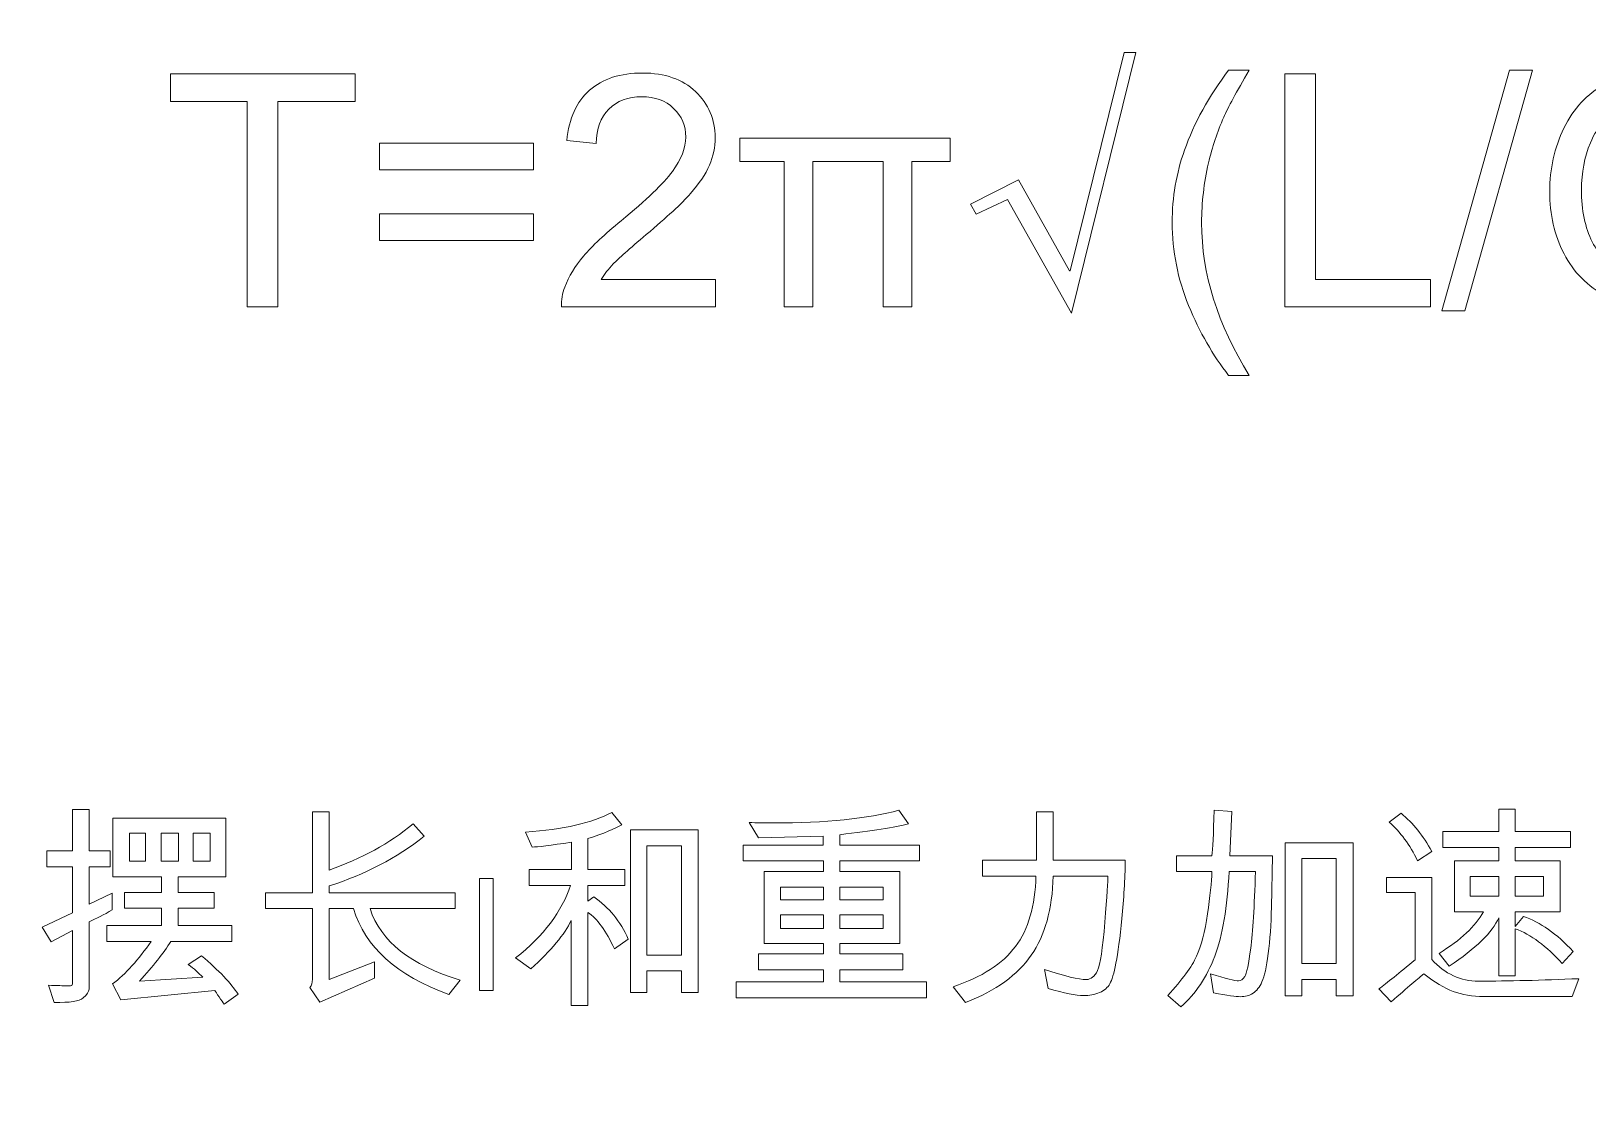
# Model space of a CAD drawing. Header units: millimetres. Extents: x -536 to 886, y 98 to 503.
# Drawn here: x 114.95 to 154.8, y 342.28 to 369.96 of the extents above; entities that cross this region are included whole.
import ezdxf

# ---------------------------------------------------------------- set-up
doc = ezdxf.new("R2010")
doc.units = ezdxf.units.MM
doc.header["$MEASUREMENT"] = 0
doc.layers.add('layer 1', color=7, linetype='Continuous')

msp = doc.modelspace()

# ---------------------------------------------------------------- linework, layer by layer
at = {"layer": 'layer 1', "lineweight": 9}
msp.add_open_spline([(-26.36, 241.324), (-26.36, 241.324), (313.64, 241.324), (313.64, 241.324), (313.64, 241.324), (318.948, 241.327), (324.037, 243.439), (327.788, 247.195), (327.788, 247.195), (331.538, 250.95), (333.644, 256.016), (333.64, 261.324), (333.64, 261.324), (333.64, 261.324), (333.64, 431.324), (333.64, 431.324), (333.64, 431.324), (333.637, 436.632), (331.525, 441.721), (327.77, 445.471), (327.77, 445.471), (324.014, 449.222), (318.948, 451.327), (313.64, 451.324), (313.64, 451.324), (313.64, 451.324), (-26.36, 451.324), (-26.36, 451.324), (-26.36, 451.324), (-31.667, 451.321), (-36.756, 449.209), (-40.507, 445.453), (-40.507, 445.453), (-44.258, 441.698), (-46.363, 436.632), (-46.36, 431.324), (-46.36, 431.324), (-46.36, 431.324), (-46.36, 261.324), (-46.36, 261.324), (-46.36, 261.324), (-46.356, 256.016), (-44.245, 250.927), (-40.489, 247.177), (-40.489, 247.177), (-36.734, 243.426), (-31.667, 241.321), (-26.36, 241.324)], degree=3, knots=[0, 0, 0, 0, 0.083333, 0.083333, 0.083333, 0.083333, 0.166667, 0.166667, 0.166667, 0.166667, 0.25, 0.25, 0.25, 0.25, 0.333333, 0.333333, 0.333333, 0.333333, 0.416667, 0.416667, 0.416667, 0.416667, 0.5, 0.5, 0.5, 0.5, 0.583333, 0.583333, 0.583333, 0.583333, 0.666667, 0.666667, 0.666667, 0.666667, 0.75, 0.75, 0.75, 0.75, 0.833333, 0.833333, 0.833333, 0.833333, 0.916667, 0.916667, 0.916667, 0.916667, 1, 1, 1, 1], dxfattribs=at)
at = {"layer": 'layer 1', "color": 22, "lineweight": 9}
for points, knots in [([(143.231, 369.414), (143.231, 369.414), (141.583, 362.737), (141.583, 362.737), (141.583, 362.737), (141.583, 362.737), (139.948, 365.646), (139.948, 365.646), (139.948, 365.646), (139.948, 365.646), (139.143, 365.272), (139.143, 365.272), (139.143, 365.272), (139.143, 365.272), (139, 365.529), (139, 365.529), (139, 365.529), (139, 365.529), (140.225, 366.147), (140.225, 366.147), (140.225, 366.147), (140.225, 366.147), (141.534, 363.819), (141.534, 363.819), (141.534, 363.819), (141.534, 363.819), (141.551, 363.819), (141.551, 363.819), (141.551, 363.819), (141.551, 363.819), (142.934, 369.414), (142.934, 369.414), (142.934, 369.414), (142.934, 369.414), (143.231, 369.414), (143.231, 369.414)], [0, 0, 0, 0, 0.111111, 0.111111, 0.111111, 0.111111, 0.222222, 0.222222, 0.222222, 0.222222, 0.333333, 0.333333, 0.333333, 0.333333, 0.444444, 0.444444, 0.444444, 0.444444, 0.555556, 0.555556, 0.555556, 0.555556, 0.666667, 0.666667, 0.666667, 0.666667, 0.777778, 0.777778, 0.777778, 0.777778, 0.888889, 0.888889, 0.888889, 0.888889, 1, 1, 1, 1]), ([(120.477, 362.896), (120.477, 362.896), (120.477, 368.157), (120.477, 368.157), (120.477, 368.157), (120.477, 368.157), (118.512, 368.157), (118.512, 368.157), (118.512, 368.157), (118.512, 368.157), (118.512, 368.861), (118.512, 368.861), (118.512, 368.861), (118.512, 368.861), (123.24, 368.861), (123.24, 368.861), (123.24, 368.861), (123.24, 368.861), (123.24, 368.157), (123.24, 368.157), (123.24, 368.157), (123.24, 368.157), (121.266, 368.157), (121.266, 368.157), (121.266, 368.157), (121.266, 368.157), (121.266, 362.896), (121.266, 362.896), (121.266, 362.896), (121.266, 362.896), (120.477, 362.896), (120.477, 362.896)], [0, 0, 0, 0, 0.125, 0.125, 0.125, 0.125, 0.25, 0.25, 0.25, 0.25, 0.375, 0.375, 0.375, 0.375, 0.5, 0.5, 0.5, 0.5, 0.625, 0.625, 0.625, 0.625, 0.75, 0.75, 0.75, 0.75, 0.875, 0.875, 0.875, 0.875, 1, 1, 1, 1]), ([(132.469, 363.6), (132.469, 363.6), (132.469, 362.896), (132.469, 362.896), (132.469, 362.896), (132.469, 362.896), (128.526, 362.896), (128.526, 362.896), (128.526, 362.896), (128.52, 363.072), (128.548, 363.241), (128.611, 363.404), (128.611, 363.404), (128.711, 363.673), (128.872, 363.937), (129.093, 364.199), (129.093, 364.199), (129.315, 364.458), (129.634, 364.76), (130.051, 365.101), (130.051, 365.101), (130.7, 365.633), (131.138, 366.054), (131.366, 366.365), (131.366, 366.365), (131.594, 366.675), (131.708, 366.969), (131.708, 367.246), (131.708, 367.246), (131.708, 367.536), (131.604, 367.78), (131.397, 367.98), (131.397, 367.98), (131.188, 368.179), (130.917, 368.279), (130.584, 368.279), (130.584, 368.279), (130.231, 368.279), (129.95, 368.173), (129.738, 367.961), (129.738, 367.961), (129.526, 367.75), (129.419, 367.457), (129.416, 367.083), (129.416, 367.083), (129.416, 367.083), (128.663, 367.16), (128.663, 367.16), (128.663, 367.16), (128.715, 367.722), (128.909, 368.15), (129.245, 368.444), (129.245, 368.444), (129.581, 368.739), (130.034, 368.886), (130.601, 368.886), (130.601, 368.886), (131.173, 368.886), (131.626, 368.726), (131.959, 368.41), (131.959, 368.41), (132.294, 368.091), (132.461, 367.699), (132.461, 367.229), (132.461, 367.229), (132.461, 366.99), (132.412, 366.755), (132.313, 366.525), (132.313, 366.525), (132.216, 366.294), (132.054, 366.051), (131.827, 365.797), (131.827, 365.797), (131.601, 365.541), (131.225, 365.192), (130.698, 364.747), (130.698, 364.747), (130.259, 364.378), (129.977, 364.128), (129.852, 363.996), (129.852, 363.996), (129.727, 363.865), (129.625, 363.733), (129.542, 363.6), (129.542, 363.6), (129.542, 363.6), (132.469, 363.6), (132.469, 363.6)], [0, 0, 0, 0, 0.045455, 0.045455, 0.045455, 0.045455, 0.090909, 0.090909, 0.090909, 0.090909, 0.136364, 0.136364, 0.136364, 0.136364, 0.181818, 0.181818, 0.181818, 0.181818, 0.227273, 0.227273, 0.227273, 0.227273, 0.272727, 0.272727, 0.272727, 0.272727, 0.318182, 0.318182, 0.318182, 0.318182, 0.363636, 0.363636, 0.363636, 0.363636, 0.409091, 0.409091, 0.409091, 0.409091, 0.454545, 0.454545, 0.454545, 0.454545, 0.5, 0.5, 0.5, 0.5, 0.545455, 0.545455, 0.545455, 0.545455, 0.590909, 0.590909, 0.590909, 0.590909, 0.636364, 0.636364, 0.636364, 0.636364, 0.681818, 0.681818, 0.681818, 0.681818, 0.727273, 0.727273, 0.727273, 0.727273, 0.772727, 0.772727, 0.772727, 0.772727, 0.818182, 0.818182, 0.818182, 0.818182, 0.863636, 0.863636, 0.863636, 0.863636, 0.909091, 0.909091, 0.909091, 0.909091, 0.954545, 0.954545, 0.954545, 0.954545, 1, 1, 1, 1]), ([(145.608, 361.142), (145.204, 361.651), (144.862, 362.248), (144.583, 362.932), (144.583, 362.932), (144.304, 363.616), (144.163, 364.324), (144.163, 365.057), (144.163, 365.057), (144.163, 365.703), (144.268, 366.321), (144.477, 366.912), (144.477, 366.912), (144.722, 367.599), (145.098, 368.282), (145.608, 368.962), (145.608, 368.962), (145.608, 368.962), (146.133, 368.962), (146.133, 368.962), (146.133, 368.962), (145.805, 368.399), (145.588, 367.996), (145.483, 367.754), (145.483, 367.754), (145.316, 367.38), (145.187, 366.989), (145.091, 366.582), (145.091, 366.582), (144.975, 366.075), (144.916, 365.565), (144.916, 365.053), (144.916, 365.053), (144.916, 363.747), (145.322, 362.444), (146.133, 361.142), (146.133, 361.142), (146.133, 361.142), (145.608, 361.142), (145.608, 361.142)], [0, 0, 0, 0, 0.1, 0.1, 0.1, 0.1, 0.2, 0.2, 0.2, 0.2, 0.3, 0.3, 0.3, 0.3, 0.4, 0.4, 0.4, 0.4, 0.5, 0.5, 0.5, 0.5, 0.6, 0.6, 0.6, 0.6, 0.7, 0.7, 0.7, 0.7, 0.8, 0.8, 0.8, 0.8, 0.9, 0.9, 0.9, 0.9, 1, 1, 1, 1]), ([(147.044, 362.896), (147.044, 362.896), (147.044, 368.861), (147.044, 368.861), (147.044, 368.861), (147.044, 368.861), (147.834, 368.861), (147.834, 368.861), (147.834, 368.861), (147.834, 368.861), (147.834, 363.6), (147.834, 363.6), (147.834, 363.6), (147.834, 363.6), (150.772, 363.6), (150.772, 363.6), (150.772, 363.6), (150.772, 363.6), (150.772, 362.896), (150.772, 362.896), (150.772, 362.896), (150.772, 362.896), (147.044, 362.896), (147.044, 362.896)], [0, 0, 0, 0, 0.166667, 0.166667, 0.166667, 0.166667, 0.333333, 0.333333, 0.333333, 0.333333, 0.5, 0.5, 0.5, 0.5, 0.666667, 0.666667, 0.666667, 0.666667, 0.833333, 0.833333, 0.833333, 0.833333, 1, 1, 1, 1]), ([(151.069, 362.794), (151.069, 362.794), (152.798, 368.962), (152.798, 368.962), (152.798, 368.962), (152.798, 368.962), (153.384, 368.962), (153.384, 368.962), (153.384, 368.962), (153.384, 368.962), (151.659, 362.794), (151.659, 362.794), (151.659, 362.794), (151.659, 362.794), (151.069, 362.794), (151.069, 362.794)], [0, 0, 0, 0, 0.25, 0.25, 0.25, 0.25, 0.5, 0.5, 0.5, 0.5, 0.75, 0.75, 0.75, 0.75, 1, 1, 1, 1]), ([(156.819, 365.236), (156.819, 365.236), (156.819, 365.935), (156.819, 365.935), (156.819, 365.935), (156.819, 365.935), (159.345, 365.939), (159.345, 365.939), (159.345, 365.939), (159.345, 365.939), (159.345, 363.726), (159.345, 363.726), (159.345, 363.726), (158.958, 363.416), (158.558, 363.185), (158.145, 363.028), (158.145, 363.028), (157.733, 362.872), (157.309, 362.794), (156.876, 362.794), (156.876, 362.794), (156.29, 362.794), (155.756, 362.919), (155.279, 363.171), (155.279, 363.171), (154.799, 363.421), (154.438, 363.785), (154.194, 364.258), (154.194, 364.258), (153.95, 364.733), (153.827, 365.264), (153.827, 365.85), (153.827, 365.85), (153.827, 366.43), (153.95, 366.972), (154.192, 367.475), (154.192, 367.475), (154.434, 367.979), (154.784, 368.353), (155.24, 368.597), (155.24, 368.597), (155.695, 368.84), (156.22, 368.962), (156.815, 368.962), (156.815, 368.962), (157.245, 368.962), (157.636, 368.893), (157.984, 368.753), (157.984, 368.753), (158.333, 368.614), (158.606, 368.419), (158.804, 368.169), (158.804, 368.169), (159.002, 367.919), (159.152, 367.594), (159.256, 367.193), (159.256, 367.193), (159.256, 367.193), (158.544, 366.997), (158.544, 366.997), (158.544, 366.997), (158.454, 367.301), (158.343, 367.54), (158.211, 367.714), (158.211, 367.714), (158.077, 367.887), (157.887, 368.026), (157.64, 368.13), (157.64, 368.13), (157.394, 368.235), (157.119, 368.287), (156.819, 368.287), (156.819, 368.287), (156.458, 368.287), (156.145, 368.232), (155.883, 368.122), (155.883, 368.122), (155.619, 368.012), (155.408, 367.868), (155.245, 367.689), (155.245, 367.689), (155.084, 367.51), (154.959, 367.314), (154.869, 367.099), (154.869, 367.099), (154.718, 366.73), (154.641, 366.33), (154.641, 365.899), (154.641, 365.899), (154.641, 365.366), (154.733, 364.922), (154.916, 364.564), (154.916, 364.564), (155.1, 364.205), (155.366, 363.94), (155.716, 363.767), (155.716, 363.767), (156.066, 363.593), (156.437, 363.505), (156.83, 363.505), (156.83, 363.505), (157.173, 363.505), (157.506, 363.572), (157.831, 363.704), (157.831, 363.704), (158.158, 363.835), (158.404, 363.975), (158.572, 364.125), (158.572, 364.125), (158.572, 364.125), (158.572, 365.236), (158.572, 365.236), (158.572, 365.236), (158.572, 365.236), (156.819, 365.236), (156.819, 365.236)], [0, 0, 0, 0, 0.034483, 0.034483, 0.034483, 0.034483, 0.068966, 0.068966, 0.068966, 0.068966, 0.103448, 0.103448, 0.103448, 0.103448, 0.137931, 0.137931, 0.137931, 0.137931, 0.172414, 0.172414, 0.172414, 0.172414, 0.206897, 0.206897, 0.206897, 0.206897, 0.241379, 0.241379, 0.241379, 0.241379, 0.275862, 0.275862, 0.275862, 0.275862, 0.310345, 0.310345, 0.310345, 0.310345, 0.344828, 0.344828, 0.344828, 0.344828, 0.37931, 0.37931, 0.37931, 0.37931, 0.413793, 0.413793, 0.413793, 0.413793, 0.448276, 0.448276, 0.448276, 0.448276, 0.482759, 0.482759, 0.482759, 0.482759, 0.517241, 0.517241, 0.517241, 0.517241, 0.551724, 0.551724, 0.551724, 0.551724, 0.586207, 0.586207, 0.586207, 0.586207, 0.62069, 0.62069, 0.62069, 0.62069, 0.655172, 0.655172, 0.655172, 0.655172, 0.689655, 0.689655, 0.689655, 0.689655, 0.724138, 0.724138, 0.724138, 0.724138, 0.758621, 0.758621, 0.758621, 0.758621, 0.793103, 0.793103, 0.793103, 0.793103, 0.827586, 0.827586, 0.827586, 0.827586, 0.862069, 0.862069, 0.862069, 0.862069, 0.896552, 0.896552, 0.896552, 0.896552, 0.931034, 0.931034, 0.931034, 0.931034, 0.965517, 0.965517, 0.965517, 0.965517, 1, 1, 1, 1]), ([(134.963, 366.623), (134.963, 366.623), (134.963, 362.896), (134.963, 362.896), (134.963, 362.896), (134.963, 362.896), (134.23, 362.896), (134.23, 362.896), (134.23, 362.896), (134.23, 362.896), (134.23, 366.623), (134.23, 366.623), (134.23, 366.623), (134.23, 366.623), (133.091, 366.623), (133.091, 366.623), (133.091, 366.623), (133.091, 366.623), (133.091, 367.216), (133.091, 367.216), (133.091, 367.216), (133.091, 367.216), (138.479, 367.216), (138.479, 367.216), (138.479, 367.216), (138.479, 367.216), (138.479, 366.623), (138.479, 366.623), (138.479, 366.623), (138.479, 366.623), (137.494, 366.623), (137.494, 366.623), (137.494, 366.623), (137.494, 366.623), (137.494, 362.896), (137.494, 362.896), (137.494, 362.896), (137.494, 362.896), (136.761, 362.896), (136.761, 362.896), (136.761, 362.896), (136.761, 362.896), (136.761, 366.623), (136.761, 366.623), (136.761, 366.623), (136.761, 366.623), (134.963, 366.623), (134.963, 366.623)], [0, 0, 0, 0, 0.083333, 0.083333, 0.083333, 0.083333, 0.166667, 0.166667, 0.166667, 0.166667, 0.25, 0.25, 0.25, 0.25, 0.333333, 0.333333, 0.333333, 0.333333, 0.416667, 0.416667, 0.416667, 0.416667, 0.5, 0.5, 0.5, 0.5, 0.583333, 0.583333, 0.583333, 0.583333, 0.666667, 0.666667, 0.666667, 0.666667, 0.75, 0.75, 0.75, 0.75, 0.833333, 0.833333, 0.833333, 0.833333, 0.916667, 0.916667, 0.916667, 0.916667, 1, 1, 1, 1]), ([(127.809, 366.403), (127.809, 366.403), (123.87, 366.403), (123.87, 366.403), (123.87, 366.403), (123.87, 366.403), (123.87, 367.087), (123.87, 367.087), (123.87, 367.087), (123.87, 367.087), (127.809, 367.087), (127.809, 367.087), (127.809, 367.087), (127.809, 367.087), (127.809, 366.403), (127.809, 366.403)], [0, 0, 0, 0, 0.25, 0.25, 0.25, 0.25, 0.5, 0.5, 0.5, 0.5, 0.75, 0.75, 0.75, 0.75, 1, 1, 1, 1]), ([(127.809, 364.593), (127.809, 364.593), (123.87, 364.593), (123.87, 364.593), (123.87, 364.593), (123.87, 364.593), (123.87, 365.276), (123.87, 365.276), (123.87, 365.276), (123.87, 365.276), (127.809, 365.276), (127.809, 365.276), (127.809, 365.276), (127.809, 365.276), (127.809, 364.593), (127.809, 364.593)], [0, 0, 0, 0, 0.25, 0.25, 0.25, 0.25, 0.5, 0.5, 0.5, 0.5, 0.75, 0.75, 0.75, 0.75, 1, 1, 1, 1]), ([(117.023, 347.452), (116.812, 347.33), (116.614, 347.228), (116.429, 347.145), (116.429, 347.145), (116.429, 347.145), (116.429, 345.422), (116.429, 345.422), (116.429, 345.422), (116.429, 345.359), (116.38, 345.284), (116.28, 345.198), (116.28, 345.198), (116.181, 345.113), (115.934, 345.074), (115.539, 345.083), (115.539, 345.083), (115.539, 345.083), (115.39, 345.523), (115.39, 345.523), (115.39, 345.523), (115.62, 345.514), (115.776, 345.509), (115.859, 345.509), (115.859, 345.509), (115.939, 345.509), (115.984, 345.512), (115.993, 345.518), (115.993, 345.518), (116.002, 345.525), (116.006, 345.572), (116.006, 345.661), (116.006, 345.661), (116.006, 345.661), (116.006, 346.922), (116.006, 346.922), (116.006, 346.922), (116.006, 346.922), (115.456, 346.635), (115.456, 346.635), (115.456, 346.635), (115.456, 346.635), (115.228, 347.012), (115.228, 347.012), (115.228, 347.012), (115.228, 347.012), (116.006, 347.378), (116.006, 347.378), (116.006, 347.378), (116.006, 347.378), (116.006, 348.555), (116.006, 348.555), (116.006, 348.555), (116.006, 348.555), (115.345, 348.555), (115.345, 348.555), (115.345, 348.555), (115.345, 348.555), (115.345, 348.962), (115.345, 348.962), (115.345, 348.962), (115.345, 348.962), (116.006, 348.962), (116.006, 348.962), (116.006, 348.962), (116.006, 348.962), (116.006, 350.023), (116.006, 350.023), (116.006, 350.023), (116.006, 350.023), (116.429, 350.023), (116.429, 350.023), (116.429, 350.023), (116.429, 350.023), (116.429, 348.962), (116.429, 348.962), (116.429, 348.962), (116.429, 348.962), (116.974, 348.962), (116.974, 348.962), (116.974, 348.962), (116.974, 348.962), (116.974, 348.555), (116.974, 348.555), (116.974, 348.555), (116.974, 348.555), (116.429, 348.555), (116.429, 348.555), (116.429, 348.555), (116.429, 348.555), (116.429, 347.595), (116.429, 347.595), (116.429, 347.595), (116.429, 347.595), (117.023, 347.885), (117.023, 347.885), (117.023, 347.885), (117.023, 347.885), (117.023, 347.452), (117.023, 347.452)], [0, 0, 0, 0, 0.04, 0.04, 0.04, 0.04, 0.08, 0.08, 0.08, 0.08, 0.12, 0.12, 0.12, 0.12, 0.16, 0.16, 0.16, 0.16, 0.2, 0.2, 0.2, 0.2, 0.24, 0.24, 0.24, 0.24, 0.28, 0.28, 0.28, 0.28, 0.32, 0.32, 0.32, 0.32, 0.36, 0.36, 0.36, 0.36, 0.4, 0.4, 0.4, 0.4, 0.44, 0.44, 0.44, 0.44, 0.48, 0.48, 0.48, 0.48, 0.52, 0.52, 0.52, 0.52, 0.56, 0.56, 0.56, 0.56, 0.6, 0.6, 0.6, 0.6, 0.64, 0.64, 0.64, 0.64, 0.68, 0.68, 0.68, 0.68, 0.72, 0.72, 0.72, 0.72, 0.76, 0.76, 0.76, 0.76, 0.8, 0.8, 0.8, 0.8, 0.84, 0.84, 0.84, 0.84, 0.88, 0.88, 0.88, 0.88, 0.92, 0.92, 0.92, 0.92, 0.96, 0.96, 0.96, 0.96, 1, 1, 1, 1]), ([(125.929, 345.655), (125.929, 345.655), (125.645, 345.284), (125.645, 345.284), (125.645, 345.284), (124.308, 345.772), (123.493, 346.505), (123.2, 347.484), (123.2, 347.484), (123.2, 347.484), (122.574, 347.484), (122.574, 347.484), (122.574, 347.484), (122.574, 347.484), (122.574, 345.666), (122.574, 345.666), (122.574, 345.666), (122.574, 345.666), (123.735, 346.122), (123.735, 346.122), (123.735, 346.122), (123.735, 346.122), (123.735, 345.707), (123.735, 345.707), (123.735, 345.707), (123.735, 345.707), (122.335, 345.089), (122.335, 345.089), (122.335, 345.089), (122.335, 345.089), (122.086, 345.463), (122.086, 345.463), (122.086, 345.463), (122.129, 345.514), (122.15, 345.585), (122.15, 345.678), (122.15, 345.678), (122.15, 345.678), (122.15, 347.484), (122.15, 347.484), (122.15, 347.484), (122.15, 347.484), (120.946, 347.484), (120.946, 347.484), (120.946, 347.484), (120.946, 347.484), (120.946, 347.891), (120.946, 347.891), (120.946, 347.891), (120.946, 347.891), (122.15, 347.891), (122.15, 347.891), (122.15, 347.891), (122.15, 347.891), (122.15, 349.963), (122.15, 349.963), (122.15, 349.963), (122.15, 349.963), (122.574, 349.963), (122.574, 349.963), (122.574, 349.963), (122.574, 349.963), (122.574, 348.474), (122.574, 348.474), (122.574, 348.474), (123.408, 348.762), (124.124, 349.155), (124.725, 349.656), (124.725, 349.656), (124.725, 349.656), (125.013, 349.34), (125.013, 349.34), (125.013, 349.34), (124.312, 348.782), (123.499, 348.358), (122.574, 348.067), (122.574, 348.067), (122.574, 348.067), (122.574, 347.891), (122.574, 347.891), (122.574, 347.891), (122.574, 347.891), (125.802, 347.891), (125.802, 347.891), (125.802, 347.891), (125.802, 347.891), (125.802, 347.484), (125.802, 347.484), (125.802, 347.484), (125.802, 347.484), (123.624, 347.484), (123.624, 347.484), (123.624, 347.484), (123.9, 346.643), (124.669, 346.033), (125.929, 345.655)], [0, 0, 0, 0, 0.041667, 0.041667, 0.041667, 0.041667, 0.083333, 0.083333, 0.083333, 0.083333, 0.125, 0.125, 0.125, 0.125, 0.166667, 0.166667, 0.166667, 0.166667, 0.208333, 0.208333, 0.208333, 0.208333, 0.25, 0.25, 0.25, 0.25, 0.291667, 0.291667, 0.291667, 0.291667, 0.333333, 0.333333, 0.333333, 0.333333, 0.375, 0.375, 0.375, 0.375, 0.416667, 0.416667, 0.416667, 0.416667, 0.458333, 0.458333, 0.458333, 0.458333, 0.5, 0.5, 0.5, 0.5, 0.541667, 0.541667, 0.541667, 0.541667, 0.583333, 0.583333, 0.583333, 0.583333, 0.625, 0.625, 0.625, 0.625, 0.666667, 0.666667, 0.666667, 0.666667, 0.708333, 0.708333, 0.708333, 0.708333, 0.75, 0.75, 0.75, 0.75, 0.791667, 0.791667, 0.791667, 0.791667, 0.833333, 0.833333, 0.833333, 0.833333, 0.875, 0.875, 0.875, 0.875, 0.916667, 0.916667, 0.916667, 0.916667, 0.958333, 0.958333, 0.958333, 0.958333, 1, 1, 1, 1]), ([(130.234, 346.705), (130.234, 346.705), (129.884, 346.451), (129.884, 346.451), (129.884, 346.451), (129.666, 346.915), (129.439, 347.228), (129.202, 347.389), (129.202, 347.389), (129.202, 347.389), (129.202, 345.002), (129.202, 345.002), (129.202, 345.002), (129.202, 345.002), (128.774, 345.002), (128.774, 345.002), (128.774, 345.002), (128.774, 345.002), (128.774, 347.185), (128.774, 347.185), (128.774, 347.185), (128.61, 346.828), (128.265, 346.412), (127.74, 345.94), (127.74, 345.94), (127.74, 345.94), (127.352, 346.222), (127.352, 346.222), (127.352, 346.222), (128.069, 346.794), (128.537, 347.413), (128.758, 348.078), (128.758, 348.078), (128.758, 348.078), (127.697, 348.078), (127.697, 348.078), (127.697, 348.078), (127.697, 348.078), (127.697, 348.485), (127.697, 348.485), (127.697, 348.485), (127.697, 348.485), (128.779, 348.485), (128.779, 348.485), (128.779, 348.485), (128.779, 348.485), (128.779, 349.185), (128.779, 349.185), (128.779, 349.185), (128.238, 349.104), (127.905, 349.063), (127.778, 349.063), (127.778, 349.063), (127.778, 349.063), (127.608, 349.445), (127.608, 349.445), (127.608, 349.445), (128.575, 349.512), (129.312, 349.68), (129.818, 349.95), (129.818, 349.95), (129.818, 349.95), (130.073, 349.635), (130.073, 349.635), (130.073, 349.635), (129.894, 349.527), (129.604, 349.408), (129.202, 349.279), (129.202, 349.279), (129.202, 349.279), (129.202, 348.485), (129.202, 348.485), (129.202, 348.485), (129.202, 348.485), (130.147, 348.485), (130.147, 348.485), (130.147, 348.485), (130.147, 348.485), (130.147, 348.078), (130.147, 348.078), (130.147, 348.078), (130.147, 348.078), (129.202, 348.078), (129.202, 348.078), (129.202, 348.078), (129.202, 348.078), (129.202, 347.68), (129.202, 347.68), (129.202, 347.68), (129.202, 347.68), (129.352, 347.785), (129.352, 347.785), (129.352, 347.785), (129.744, 347.519), (130.038, 347.159), (130.234, 346.705)], [0, 0, 0, 0, 0.041667, 0.041667, 0.041667, 0.041667, 0.083333, 0.083333, 0.083333, 0.083333, 0.125, 0.125, 0.125, 0.125, 0.166667, 0.166667, 0.166667, 0.166667, 0.208333, 0.208333, 0.208333, 0.208333, 0.25, 0.25, 0.25, 0.25, 0.291667, 0.291667, 0.291667, 0.291667, 0.333333, 0.333333, 0.333333, 0.333333, 0.375, 0.375, 0.375, 0.375, 0.416667, 0.416667, 0.416667, 0.416667, 0.458333, 0.458333, 0.458333, 0.458333, 0.5, 0.5, 0.5, 0.5, 0.541667, 0.541667, 0.541667, 0.541667, 0.583333, 0.583333, 0.583333, 0.583333, 0.625, 0.625, 0.625, 0.625, 0.666667, 0.666667, 0.666667, 0.666667, 0.708333, 0.708333, 0.708333, 0.708333, 0.75, 0.75, 0.75, 0.75, 0.791667, 0.791667, 0.791667, 0.791667, 0.833333, 0.833333, 0.833333, 0.833333, 0.875, 0.875, 0.875, 0.875, 0.916667, 0.916667, 0.916667, 0.916667, 0.958333, 0.958333, 0.958333, 0.958333, 1, 1, 1, 1]), ([(137.873, 345.2), (137.873, 345.2), (132.995, 345.2), (132.995, 345.2), (132.995, 345.2), (132.995, 345.2), (132.995, 345.606), (132.995, 345.606), (132.995, 345.606), (132.995, 345.606), (135.236, 345.606), (135.236, 345.606), (135.236, 345.606), (135.236, 345.606), (135.236, 345.918), (135.236, 345.918), (135.236, 345.918), (135.236, 345.918), (133.567, 345.918), (133.567, 345.918), (133.567, 345.918), (133.567, 345.918), (133.567, 346.323), (133.567, 346.323), (133.567, 346.323), (133.567, 346.323), (135.236, 346.323), (135.236, 346.323), (135.236, 346.323), (135.236, 346.323), (135.236, 346.589), (135.236, 346.589), (135.236, 346.589), (135.236, 346.589), (133.714, 346.589), (133.714, 346.589), (133.714, 346.589), (133.714, 346.589), (133.714, 348.439), (133.714, 348.439), (133.714, 348.439), (133.714, 348.439), (135.236, 348.439), (135.236, 348.439), (135.236, 348.439), (135.236, 348.439), (135.236, 348.707), (135.236, 348.707), (135.236, 348.707), (135.236, 348.707), (133.179, 348.707), (133.179, 348.707), (133.179, 348.707), (133.179, 348.707), (133.179, 349.112), (133.179, 349.112), (133.179, 349.112), (133.179, 349.112), (135.225, 349.112), (135.225, 349.112), (135.225, 349.112), (135.225, 349.112), (135.225, 349.34), (135.225, 349.34), (135.225, 349.34), (135.225, 349.34), (133.573, 349.296), (133.573, 349.296), (133.573, 349.296), (133.573, 349.296), (133.328, 349.69), (133.328, 349.69), (133.328, 349.69), (133.519, 349.682), (133.724, 349.679), (133.944, 349.679), (133.944, 349.679), (135.294, 349.679), (136.368, 349.788), (137.167, 350.006), (137.167, 350.006), (137.167, 350.006), (137.412, 349.656), (137.412, 349.656), (137.412, 349.656), (137.065, 349.568), (136.479, 349.475), (135.656, 349.378), (135.656, 349.378), (135.656, 349.378), (135.656, 349.112), (135.656, 349.112), (135.656, 349.112), (135.656, 349.112), (137.696, 349.112), (137.696, 349.112), (137.696, 349.112), (137.696, 349.112), (137.696, 348.707), (137.696, 348.707), (137.696, 348.707), (137.696, 348.707), (135.656, 348.707), (135.656, 348.707), (135.656, 348.707), (135.656, 348.707), (135.656, 348.439), (135.656, 348.439), (135.656, 348.439), (135.656, 348.439), (137.186, 348.439), (137.186, 348.439), (137.186, 348.439), (137.186, 348.439), (137.186, 346.589), (137.186, 346.589), (137.186, 346.589), (137.186, 346.589), (135.656, 346.589), (135.656, 346.589), (135.656, 346.589), (135.656, 346.589), (135.656, 346.323), (135.656, 346.323), (135.656, 346.323), (135.656, 346.323), (137.262, 346.323), (137.262, 346.323), (137.262, 346.323), (137.262, 346.323), (137.262, 345.918), (137.262, 345.918), (137.262, 345.918), (137.262, 345.918), (135.656, 345.918), (135.656, 345.918), (135.656, 345.918), (135.656, 345.918), (135.656, 345.606), (135.656, 345.606), (135.656, 345.606), (135.656, 345.606), (137.873, 345.606), (137.873, 345.606), (137.873, 345.606), (137.873, 345.606), (137.873, 345.2), (137.873, 345.2)], [0, 0, 0, 0, 0.027027, 0.027027, 0.027027, 0.027027, 0.054054, 0.054054, 0.054054, 0.054054, 0.081081, 0.081081, 0.081081, 0.081081, 0.108108, 0.108108, 0.108108, 0.108108, 0.135135, 0.135135, 0.135135, 0.135135, 0.162162, 0.162162, 0.162162, 0.162162, 0.189189, 0.189189, 0.189189, 0.189189, 0.216216, 0.216216, 0.216216, 0.216216, 0.243243, 0.243243, 0.243243, 0.243243, 0.27027, 0.27027, 0.27027, 0.27027, 0.297297, 0.297297, 0.297297, 0.297297, 0.324324, 0.324324, 0.324324, 0.324324, 0.351351, 0.351351, 0.351351, 0.351351, 0.378378, 0.378378, 0.378378, 0.378378, 0.405405, 0.405405, 0.405405, 0.405405, 0.432432, 0.432432, 0.432432, 0.432432, 0.459459, 0.459459, 0.459459, 0.459459, 0.486486, 0.486486, 0.486486, 0.486486, 0.513514, 0.513514, 0.513514, 0.513514, 0.540541, 0.540541, 0.540541, 0.540541, 0.567568, 0.567568, 0.567568, 0.567568, 0.594595, 0.594595, 0.594595, 0.594595, 0.621622, 0.621622, 0.621622, 0.621622, 0.648649, 0.648649, 0.648649, 0.648649, 0.675676, 0.675676, 0.675676, 0.675676, 0.702703, 0.702703, 0.702703, 0.702703, 0.72973, 0.72973, 0.72973, 0.72973, 0.756757, 0.756757, 0.756757, 0.756757, 0.783784, 0.783784, 0.783784, 0.783784, 0.810811, 0.810811, 0.810811, 0.810811, 0.837838, 0.837838, 0.837838, 0.837838, 0.864865, 0.864865, 0.864865, 0.864865, 0.891892, 0.891892, 0.891892, 0.891892, 0.918919, 0.918919, 0.918919, 0.918919, 0.945946, 0.945946, 0.945946, 0.945946, 0.972973, 0.972973, 0.972973, 0.972973, 1, 1, 1, 1]), ([(142.962, 348.724), (142.953, 348.231), (142.923, 347.735), (142.874, 347.234), (142.874, 347.234), (142.824, 346.733), (142.774, 346.353), (142.723, 346.091), (142.723, 346.091), (142.672, 345.829), (142.62, 345.652), (142.566, 345.558), (142.566, 345.558), (142.514, 345.464), (142.426, 345.39), (142.304, 345.337), (142.304, 345.337), (142.181, 345.283), (142.042, 345.256), (141.885, 345.256), (141.885, 345.256), (141.702, 345.256), (141.402, 345.317), (140.984, 345.439), (140.984, 345.439), (140.984, 345.439), (140.891, 345.924), (140.891, 345.924), (140.891, 345.924), (141.415, 345.754), (141.772, 345.669), (141.964, 345.669), (141.964, 345.669), (142.083, 345.669), (142.179, 345.745), (142.25, 345.897), (142.25, 345.897), (142.321, 346.049), (142.383, 346.463), (142.437, 347.138), (142.437, 347.138), (142.49, 347.814), (142.516, 348.206), (142.514, 348.317), (142.514, 348.317), (142.514, 348.317), (141.117, 348.317), (141.117, 348.317), (141.117, 348.317), (141.091, 347.468), (140.904, 346.793), (140.555, 346.291), (140.555, 346.291), (140.206, 345.79), (139.646, 345.385), (138.874, 345.078), (138.874, 345.078), (138.874, 345.078), (138.556, 345.485), (138.556, 345.485), (138.556, 345.485), (139.289, 345.728), (139.82, 346.072), (140.15, 346.516), (140.15, 346.516), (140.48, 346.958), (140.655, 347.559), (140.675, 348.317), (140.675, 348.317), (140.675, 348.317), (139.303, 348.317), (139.303, 348.317), (139.303, 348.317), (139.303, 348.317), (139.303, 348.724), (139.303, 348.724), (139.303, 348.724), (139.303, 348.724), (140.691, 348.724), (140.691, 348.724), (140.691, 348.724), (140.691, 348.724), (140.691, 349.968), (140.691, 349.968), (140.691, 349.968), (140.691, 349.968), (141.112, 349.968), (141.112, 349.968), (141.112, 349.968), (141.112, 349.968), (141.112, 348.724), (141.112, 348.724), (141.112, 348.724), (141.112, 348.724), (142.962, 348.724), (142.962, 348.724)], [0, 0, 0, 0, 0.041667, 0.041667, 0.041667, 0.041667, 0.083333, 0.083333, 0.083333, 0.083333, 0.125, 0.125, 0.125, 0.125, 0.166667, 0.166667, 0.166667, 0.166667, 0.208333, 0.208333, 0.208333, 0.208333, 0.25, 0.25, 0.25, 0.25, 0.291667, 0.291667, 0.291667, 0.291667, 0.333333, 0.333333, 0.333333, 0.333333, 0.375, 0.375, 0.375, 0.375, 0.416667, 0.416667, 0.416667, 0.416667, 0.458333, 0.458333, 0.458333, 0.458333, 0.5, 0.5, 0.5, 0.5, 0.541667, 0.541667, 0.541667, 0.541667, 0.583333, 0.583333, 0.583333, 0.583333, 0.625, 0.625, 0.625, 0.625, 0.666667, 0.666667, 0.666667, 0.666667, 0.708333, 0.708333, 0.708333, 0.708333, 0.75, 0.75, 0.75, 0.75, 0.791667, 0.791667, 0.791667, 0.791667, 0.833333, 0.833333, 0.833333, 0.833333, 0.875, 0.875, 0.875, 0.875, 0.916667, 0.916667, 0.916667, 0.916667, 0.958333, 0.958333, 0.958333, 0.958333, 1, 1, 1, 1]), ([(146.73, 348.841), (146.73, 348.841), (146.703, 347.522), (146.703, 347.522), (146.703, 347.522), (146.693, 347.075), (146.667, 346.679), (146.621, 346.335), (146.621, 346.335), (146.576, 345.99), (146.522, 345.75), (146.461, 345.612), (146.461, 345.612), (146.4, 345.475), (146.323, 345.377), (146.232, 345.317), (146.232, 345.317), (146.141, 345.259), (146.03, 345.229), (145.903, 345.229), (145.903, 345.229), (145.803, 345.229), (145.575, 345.262), (145.218, 345.328), (145.218, 345.328), (145.218, 345.328), (145.145, 345.813), (145.145, 345.813), (145.145, 345.813), (145.536, 345.693), (145.775, 345.634), (145.862, 345.634), (145.862, 345.634), (145.917, 345.634), (145.97, 345.671), (146.02, 345.746), (146.02, 345.746), (146.07, 345.821), (146.121, 346.063), (146.174, 346.469), (146.174, 346.469), (146.226, 346.876), (146.267, 347.531), (146.295, 348.433), (146.295, 348.433), (146.295, 348.433), (145.618, 348.433), (145.618, 348.433), (145.618, 348.433), (145.576, 347.52), (145.454, 346.798), (145.253, 346.267), (145.253, 346.267), (145.051, 345.737), (144.762, 345.303), (144.386, 344.966), (144.386, 344.966), (144.386, 344.966), (144.047, 345.262), (144.047, 345.262), (144.047, 345.262), (144.419, 345.662), (144.667, 345.996), (144.787, 346.265), (144.787, 346.265), (144.908, 346.533), (145.002, 346.894), (145.066, 347.348), (145.066, 347.348), (145.132, 347.802), (145.17, 348.164), (145.18, 348.433), (145.18, 348.433), (145.18, 348.433), (144.269, 348.433), (144.269, 348.433), (144.269, 348.433), (144.269, 348.433), (144.269, 348.841), (144.269, 348.841), (144.269, 348.841), (144.269, 348.841), (145.18, 348.841), (145.18, 348.841), (145.18, 348.841), (145.201, 348.997), (145.218, 349.386), (145.235, 350.006), (145.235, 350.006), (145.235, 350.006), (145.685, 349.974), (145.685, 349.974), (145.685, 349.974), (145.685, 349.974), (145.636, 348.841), (145.636, 348.841), (145.636, 348.841), (145.636, 348.841), (146.73, 348.841), (146.73, 348.841)], [0, 0, 0, 0, 0.04, 0.04, 0.04, 0.04, 0.08, 0.08, 0.08, 0.08, 0.12, 0.12, 0.12, 0.12, 0.16, 0.16, 0.16, 0.16, 0.2, 0.2, 0.2, 0.2, 0.24, 0.24, 0.24, 0.24, 0.28, 0.28, 0.28, 0.28, 0.32, 0.32, 0.32, 0.32, 0.36, 0.36, 0.36, 0.36, 0.4, 0.4, 0.4, 0.4, 0.44, 0.44, 0.44, 0.44, 0.48, 0.48, 0.48, 0.48, 0.52, 0.52, 0.52, 0.52, 0.56, 0.56, 0.56, 0.56, 0.6, 0.6, 0.6, 0.6, 0.64, 0.64, 0.64, 0.64, 0.68, 0.68, 0.68, 0.68, 0.72, 0.72, 0.72, 0.72, 0.76, 0.76, 0.76, 0.76, 0.8, 0.8, 0.8, 0.8, 0.84, 0.84, 0.84, 0.84, 0.88, 0.88, 0.88, 0.88, 0.92, 0.92, 0.92, 0.92, 0.96, 0.96, 0.96, 0.96, 1, 1, 1, 1]), ([(154.429, 346.391), (154.429, 346.391), (154.146, 346.079), (154.146, 346.079), (154.146, 346.079), (153.744, 346.526), (153.345, 346.822), (152.947, 346.968), (152.947, 346.968), (152.947, 346.968), (152.947, 345.767), (152.947, 345.767), (152.947, 345.767), (152.947, 345.767), (152.524, 345.767), (152.524, 345.767), (152.524, 345.767), (152.524, 345.767), (152.524, 347.251), (152.524, 347.251), (152.524, 347.251), (152.363, 346.88), (151.939, 346.466), (151.252, 346.011), (151.252, 346.011), (151.252, 346.011), (150.997, 346.339), (150.997, 346.339), (150.997, 346.339), (151.55, 346.682), (151.928, 347.036), (152.131, 347.4), (152.131, 347.4), (152.131, 347.4), (151.39, 347.4), (151.39, 347.4), (151.39, 347.4), (151.39, 347.4), (151.39, 348.713), (151.39, 348.713), (151.39, 348.713), (151.39, 348.713), (152.524, 348.713), (152.524, 348.713), (152.524, 348.713), (152.524, 348.713), (152.524, 349.052), (152.524, 349.052), (152.524, 349.052), (152.524, 349.052), (151.092, 349.052), (151.092, 349.052), (151.092, 349.052), (151.092, 349.052), (151.092, 349.456), (151.092, 349.456), (151.092, 349.456), (151.092, 349.456), (152.524, 349.456), (152.524, 349.456), (152.524, 349.456), (152.524, 349.456), (152.524, 350.034), (152.524, 350.034), (152.524, 350.034), (152.524, 350.034), (152.947, 350.034), (152.947, 350.034), (152.947, 350.034), (152.947, 350.034), (152.947, 349.456), (152.947, 349.456), (152.947, 349.456), (152.947, 349.456), (154.357, 349.456), (154.357, 349.456), (154.357, 349.456), (154.357, 349.456), (154.357, 349.052), (154.357, 349.052), (154.357, 349.052), (154.357, 349.052), (152.947, 349.052), (152.947, 349.052), (152.947, 349.052), (152.947, 349.052), (152.947, 348.713), (152.947, 348.713), (152.947, 348.713), (152.947, 348.713), (154.092, 348.713), (154.092, 348.713), (154.092, 348.713), (154.092, 348.713), (154.092, 347.4), (154.092, 347.4), (154.092, 347.4), (154.092, 347.4), (152.947, 347.4), (152.947, 347.4), (152.947, 347.4), (152.947, 347.4), (152.947, 347.029), (152.947, 347.029), (152.947, 347.029), (152.947, 347.029), (153.158, 347.283), (153.158, 347.283), (153.158, 347.283), (153.582, 347.139), (154.006, 346.841), (154.429, 346.391)], [0, 0, 0, 0, 0.035714, 0.035714, 0.035714, 0.035714, 0.071429, 0.071429, 0.071429, 0.071429, 0.107143, 0.107143, 0.107143, 0.107143, 0.142857, 0.142857, 0.142857, 0.142857, 0.178571, 0.178571, 0.178571, 0.178571, 0.214286, 0.214286, 0.214286, 0.214286, 0.25, 0.25, 0.25, 0.25, 0.285714, 0.285714, 0.285714, 0.285714, 0.321429, 0.321429, 0.321429, 0.321429, 0.357143, 0.357143, 0.357143, 0.357143, 0.392857, 0.392857, 0.392857, 0.392857, 0.428571, 0.428571, 0.428571, 0.428571, 0.464286, 0.464286, 0.464286, 0.464286, 0.5, 0.5, 0.5, 0.5, 0.535714, 0.535714, 0.535714, 0.535714, 0.571429, 0.571429, 0.571429, 0.571429, 0.607143, 0.607143, 0.607143, 0.607143, 0.642857, 0.642857, 0.642857, 0.642857, 0.678571, 0.678571, 0.678571, 0.678571, 0.714286, 0.714286, 0.714286, 0.714286, 0.75, 0.75, 0.75, 0.75, 0.785714, 0.785714, 0.785714, 0.785714, 0.821429, 0.821429, 0.821429, 0.821429, 0.857143, 0.857143, 0.857143, 0.857143, 0.892857, 0.892857, 0.892857, 0.892857, 0.928571, 0.928571, 0.928571, 0.928571, 0.964286, 0.964286, 0.964286, 0.964286, 1, 1, 1, 1]), ([(120.247, 345.29), (120.247, 345.29), (119.891, 345.04), (119.891, 345.04), (119.891, 345.04), (119.859, 345.079), (119.815, 345.14), (119.76, 345.224), (119.76, 345.224), (119.706, 345.307), (119.668, 345.361), (119.647, 345.384), (119.647, 345.384), (119.647, 345.384), (117.24, 345.145), (117.24, 345.145), (117.24, 345.145), (117.24, 345.145), (117.029, 345.555), (117.029, 345.555), (117.029, 345.555), (117.365, 345.812), (117.696, 346.176), (118.019, 346.645), (118.019, 346.645), (118.019, 346.645), (116.885, 346.645), (116.885, 346.645), (116.885, 346.645), (116.885, 346.645), (116.885, 347.05), (116.885, 347.05), (116.885, 347.05), (116.885, 347.05), (118.285, 347.05), (118.285, 347.05), (118.285, 347.05), (118.285, 347.05), (118.285, 347.494), (118.285, 347.494), (118.285, 347.494), (118.285, 347.494), (117.341, 347.494), (117.341, 347.494), (117.341, 347.494), (117.341, 347.494), (117.341, 347.902), (117.341, 347.902), (117.341, 347.902), (117.341, 347.902), (118.285, 347.902), (118.285, 347.902), (118.285, 347.902), (118.285, 347.902), (118.285, 348.295), (118.285, 348.295), (118.285, 348.295), (118.285, 348.295), (117.04, 348.295), (117.04, 348.295), (117.04, 348.295), (117.04, 348.295), (117.04, 349.801), (117.04, 349.801), (117.04, 349.801), (117.04, 349.801), (119.935, 349.801), (119.935, 349.801), (119.935, 349.801), (119.935, 349.801), (119.935, 348.295), (119.935, 348.295), (119.935, 348.295), (119.935, 348.295), (118.708, 348.295), (118.708, 348.295), (118.708, 348.295), (118.708, 348.295), (118.708, 347.902), (118.708, 347.902), (118.708, 347.902), (118.708, 347.902), (119.63, 347.902), (119.63, 347.902), (119.63, 347.902), (119.63, 347.902), (119.63, 347.494), (119.63, 347.494), (119.63, 347.494), (119.63, 347.494), (118.708, 347.494), (118.708, 347.494), (118.708, 347.494), (118.708, 347.494), (118.708, 347.05), (118.708, 347.05), (118.708, 347.05), (118.708, 347.05), (120.084, 347.05), (120.084, 347.05), (120.084, 347.05), (120.084, 347.05), (120.084, 346.645), (120.084, 346.645), (120.084, 346.645), (120.084, 346.645), (118.523, 346.645), (118.523, 346.645), (118.523, 346.645), (118.337, 346.347), (118.069, 346.008), (117.718, 345.628), (117.718, 345.628), (117.718, 345.628), (119.34, 345.728), (119.34, 345.728), (119.34, 345.728), (119.243, 345.834), (119.119, 345.943), (118.969, 346.057), (118.969, 346.057), (118.969, 346.057), (119.308, 346.274), (119.308, 346.274), (119.308, 346.274), (119.756, 345.902), (120.069, 345.573), (120.247, 345.29)], [0, 0, 0, 0, 0.03125, 0.03125, 0.03125, 0.03125, 0.0625, 0.0625, 0.0625, 0.0625, 0.09375, 0.09375, 0.09375, 0.09375, 0.125, 0.125, 0.125, 0.125, 0.15625, 0.15625, 0.15625, 0.15625, 0.1875, 0.1875, 0.1875, 0.1875, 0.21875, 0.21875, 0.21875, 0.21875, 0.25, 0.25, 0.25, 0.25, 0.28125, 0.28125, 0.28125, 0.28125, 0.3125, 0.3125, 0.3125, 0.3125, 0.34375, 0.34375, 0.34375, 0.34375, 0.375, 0.375, 0.375, 0.375, 0.40625, 0.40625, 0.40625, 0.40625, 0.4375, 0.4375, 0.4375, 0.4375, 0.46875, 0.46875, 0.46875, 0.46875, 0.5, 0.5, 0.5, 0.5, 0.53125, 0.53125, 0.53125, 0.53125, 0.5625, 0.5625, 0.5625, 0.5625, 0.59375, 0.59375, 0.59375, 0.59375, 0.625, 0.625, 0.625, 0.625, 0.65625, 0.65625, 0.65625, 0.65625, 0.6875, 0.6875, 0.6875, 0.6875, 0.71875, 0.71875, 0.71875, 0.71875, 0.75, 0.75, 0.75, 0.75, 0.78125, 0.78125, 0.78125, 0.78125, 0.8125, 0.8125, 0.8125, 0.8125, 0.84375, 0.84375, 0.84375, 0.84375, 0.875, 0.875, 0.875, 0.875, 0.90625, 0.90625, 0.90625, 0.90625, 0.9375, 0.9375, 0.9375, 0.9375, 0.96875, 0.96875, 0.96875, 0.96875, 1, 1, 1, 1]), ([(150.806, 348.946), (150.806, 348.946), (150.446, 348.707), (150.446, 348.707), (150.446, 348.707), (150.247, 349.123), (150.003, 349.454), (149.714, 349.7), (149.714, 349.7), (149.714, 349.7), (150.023, 349.928), (150.023, 349.928), (150.023, 349.928), (150.329, 349.679), (150.59, 349.351), (150.806, 348.946)], [0, 0, 0, 0, 0.25, 0.25, 0.25, 0.25, 0.5, 0.5, 0.5, 0.5, 0.75, 0.75, 0.75, 0.75, 1, 1, 1, 1]), ([(117.878, 348.702), (117.878, 348.702), (117.878, 349.418), (117.878, 349.418), (117.878, 349.418), (117.878, 349.418), (117.463, 349.418), (117.463, 349.418), (117.463, 349.418), (117.463, 349.418), (117.463, 348.702), (117.463, 348.702), (117.463, 348.702), (117.463, 348.702), (117.878, 348.702), (117.878, 348.702)], [0, 0, 0, 0, 0.25, 0.25, 0.25, 0.25, 0.5, 0.5, 0.5, 0.5, 0.75, 0.75, 0.75, 0.75, 1, 1, 1, 1]), ([(118.719, 348.702), (118.719, 348.702), (118.719, 349.418), (118.719, 349.418), (118.719, 349.418), (118.719, 349.418), (118.279, 349.418), (118.279, 349.418), (118.279, 349.418), (118.279, 349.418), (118.279, 348.702), (118.279, 348.702), (118.279, 348.702), (118.279, 348.702), (118.719, 348.702), (118.719, 348.702)], [0, 0, 0, 0, 0.25, 0.25, 0.25, 0.25, 0.5, 0.5, 0.5, 0.5, 0.75, 0.75, 0.75, 0.75, 1, 1, 1, 1]), ([(119.535, 348.702), (119.535, 348.702), (119.535, 349.418), (119.535, 349.418), (119.535, 349.418), (119.535, 349.418), (119.096, 349.418), (119.096, 349.418), (119.096, 349.418), (119.096, 349.418), (119.096, 348.702), (119.096, 348.702), (119.096, 348.702), (119.096, 348.702), (119.535, 348.702), (119.535, 348.702)], [0, 0, 0, 0, 0.25, 0.25, 0.25, 0.25, 0.5, 0.5, 0.5, 0.5, 0.75, 0.75, 0.75, 0.75, 1, 1, 1, 1]), ([(132.024, 345.335), (132.024, 345.335), (131.6, 345.335), (131.6, 345.335), (131.6, 345.335), (131.6, 345.335), (131.6, 345.889), (131.6, 345.889), (131.6, 345.889), (131.6, 345.889), (130.713, 345.889), (130.713, 345.889), (130.713, 345.889), (130.713, 345.889), (130.713, 345.335), (130.713, 345.335), (130.713, 345.335), (130.713, 345.335), (130.29, 345.335), (130.29, 345.335), (130.29, 345.335), (130.29, 345.335), (130.29, 349.502), (130.29, 349.502), (130.29, 349.502), (130.29, 349.502), (132.024, 349.502), (132.024, 349.502), (132.024, 349.502), (132.024, 349.502), (132.024, 345.335), (132.024, 345.335)], [0, 0, 0, 0, 0.125, 0.125, 0.125, 0.125, 0.25, 0.25, 0.25, 0.25, 0.375, 0.375, 0.375, 0.375, 0.5, 0.5, 0.5, 0.5, 0.625, 0.625, 0.625, 0.625, 0.75, 0.75, 0.75, 0.75, 0.875, 0.875, 0.875, 0.875, 1, 1, 1, 1]), ([(148.797, 345.252), (148.797, 345.252), (148.357, 345.252), (148.357, 345.252), (148.357, 345.252), (148.357, 345.252), (148.357, 345.672), (148.357, 345.672), (148.357, 345.672), (148.357, 345.672), (147.479, 345.672), (147.479, 345.672), (147.479, 345.672), (147.479, 345.672), (147.479, 345.252), (147.479, 345.252), (147.479, 345.252), (147.479, 345.252), (147.058, 345.252), (147.058, 345.252), (147.058, 345.252), (147.058, 345.252), (147.058, 349.174), (147.058, 349.174), (147.058, 349.174), (147.058, 349.174), (148.797, 349.174), (148.797, 349.174), (148.797, 349.174), (148.797, 349.174), (148.797, 345.252), (148.797, 345.252)], [0, 0, 0, 0, 0.125, 0.125, 0.125, 0.125, 0.25, 0.25, 0.25, 0.25, 0.375, 0.375, 0.375, 0.375, 0.5, 0.5, 0.5, 0.5, 0.625, 0.625, 0.625, 0.625, 0.75, 0.75, 0.75, 0.75, 0.875, 0.875, 0.875, 0.875, 1, 1, 1, 1]), ([(131.6, 346.296), (131.6, 346.296), (131.6, 349.095), (131.6, 349.095), (131.6, 349.095), (131.6, 349.095), (130.713, 349.095), (130.713, 349.095), (130.713, 349.095), (130.713, 349.095), (130.713, 346.296), (130.713, 346.296), (130.713, 346.296), (130.713, 346.296), (131.6, 346.296), (131.6, 346.296)], [0, 0, 0, 0, 0.25, 0.25, 0.25, 0.25, 0.5, 0.5, 0.5, 0.5, 0.75, 0.75, 0.75, 0.75, 1, 1, 1, 1]), ([(148.357, 346.079), (148.357, 346.079), (148.357, 348.767), (148.357, 348.767), (148.357, 348.767), (148.357, 348.767), (147.479, 348.767), (147.479, 348.767), (147.479, 348.767), (147.479, 348.767), (147.479, 346.079), (147.479, 346.079), (147.479, 346.079), (147.479, 346.079), (148.357, 346.079), (148.357, 346.079)], [0, 0, 0, 0, 0.25, 0.25, 0.25, 0.25, 0.5, 0.5, 0.5, 0.5, 0.75, 0.75, 0.75, 0.75, 1, 1, 1, 1]), ([(126.424, 345.39), (126.424, 345.39), (126.424, 348.253), (126.424, 348.253), (126.424, 348.253), (126.424, 348.253), (126.775, 348.253), (126.775, 348.253), (126.775, 348.253), (126.775, 348.253), (126.775, 345.39), (126.775, 345.39), (126.775, 345.39), (126.775, 345.39), (126.424, 345.39), (126.424, 345.39)], [0, 0, 0, 0, 0.25, 0.25, 0.25, 0.25, 0.5, 0.5, 0.5, 0.5, 0.75, 0.75, 0.75, 0.75, 1, 1, 1, 1]), ([(135.236, 347.706), (135.236, 347.706), (135.236, 348.034), (135.236, 348.034), (135.236, 348.034), (135.236, 348.034), (134.135, 348.034), (134.135, 348.034), (134.135, 348.034), (134.135, 348.034), (134.135, 347.706), (134.135, 347.706), (134.135, 347.706), (134.135, 347.706), (135.236, 347.706), (135.236, 347.706)], [0, 0, 0, 0, 0.25, 0.25, 0.25, 0.25, 0.5, 0.5, 0.5, 0.5, 0.75, 0.75, 0.75, 0.75, 1, 1, 1, 1]), ([(136.763, 347.706), (136.763, 347.706), (136.763, 348.034), (136.763, 348.034), (136.763, 348.034), (136.763, 348.034), (135.656, 348.034), (135.656, 348.034), (135.656, 348.034), (135.656, 348.034), (135.656, 347.706), (135.656, 347.706), (135.656, 347.706), (135.656, 347.706), (136.763, 347.706), (136.763, 347.706)], [0, 0, 0, 0, 0.25, 0.25, 0.25, 0.25, 0.5, 0.5, 0.5, 0.5, 0.75, 0.75, 0.75, 0.75, 1, 1, 1, 1]), ([(154.57, 345.69), (154.57, 345.69), (154.401, 345.235), (154.401, 345.235), (154.401, 345.235), (154.401, 345.235), (152.142, 345.235), (152.142, 345.235), (152.142, 345.235), (151.845, 345.235), (151.583, 345.278), (151.357, 345.364), (151.357, 345.364), (151.131, 345.45), (150.881, 345.6), (150.607, 345.813), (150.607, 345.813), (150.48, 345.718), (150.2, 345.479), (149.768, 345.094), (149.768, 345.094), (149.768, 345.094), (149.451, 345.428), (149.451, 345.428), (149.451, 345.428), (149.66, 345.583), (149.972, 345.832), (150.386, 346.174), (150.386, 346.174), (150.386, 346.174), (150.386, 347.896), (150.386, 347.896), (150.386, 347.896), (150.386, 347.896), (149.646, 347.896), (149.646, 347.896), (149.646, 347.896), (149.646, 347.896), (149.646, 348.279), (149.646, 348.279), (149.646, 348.279), (149.646, 348.279), (150.806, 348.279), (150.806, 348.279), (150.806, 348.279), (150.806, 348.279), (150.806, 346.179), (150.806, 346.179), (150.806, 346.179), (151.147, 345.812), (151.547, 345.628), (152.008, 345.628), (152.008, 345.628), (152.769, 345.628), (153.621, 345.649), (154.57, 345.69)], [0, 0, 0, 0, 0.071429, 0.071429, 0.071429, 0.071429, 0.142857, 0.142857, 0.142857, 0.142857, 0.214286, 0.214286, 0.214286, 0.214286, 0.285714, 0.285714, 0.285714, 0.285714, 0.357143, 0.357143, 0.357143, 0.357143, 0.428571, 0.428571, 0.428571, 0.428571, 0.5, 0.5, 0.5, 0.5, 0.571429, 0.571429, 0.571429, 0.571429, 0.642857, 0.642857, 0.642857, 0.642857, 0.714286, 0.714286, 0.714286, 0.714286, 0.785714, 0.785714, 0.785714, 0.785714, 0.857143, 0.857143, 0.857143, 0.857143, 0.928571, 0.928571, 0.928571, 0.928571, 1, 1, 1, 1]), ([(152.524, 347.806), (152.524, 347.806), (152.524, 348.305), (152.524, 348.305), (152.524, 348.305), (152.524, 348.305), (151.792, 348.305), (151.792, 348.305), (151.792, 348.305), (151.792, 348.305), (151.792, 347.806), (151.792, 347.806), (151.792, 347.806), (151.792, 347.806), (152.524, 347.806), (152.524, 347.806)], [0, 0, 0, 0, 0.25, 0.25, 0.25, 0.25, 0.5, 0.5, 0.5, 0.5, 0.75, 0.75, 0.75, 0.75, 1, 1, 1, 1]), ([(153.669, 347.806), (153.669, 347.806), (153.669, 348.305), (153.669, 348.305), (153.669, 348.305), (153.669, 348.305), (152.947, 348.305), (152.947, 348.305), (152.947, 348.305), (152.947, 348.305), (152.947, 347.806), (152.947, 347.806), (152.947, 347.806), (152.947, 347.806), (153.669, 347.806), (153.669, 347.806)], [0, 0, 0, 0, 0.25, 0.25, 0.25, 0.25, 0.5, 0.5, 0.5, 0.5, 0.75, 0.75, 0.75, 0.75, 1, 1, 1, 1]), ([(135.236, 346.974), (135.236, 346.974), (135.236, 347.324), (135.236, 347.324), (135.236, 347.324), (135.236, 347.324), (134.135, 347.324), (134.135, 347.324), (134.135, 347.324), (134.135, 347.324), (134.135, 346.974), (134.135, 346.974), (134.135, 346.974), (134.135, 346.974), (135.236, 346.974), (135.236, 346.974)], [0, 0, 0, 0, 0.25, 0.25, 0.25, 0.25, 0.5, 0.5, 0.5, 0.5, 0.75, 0.75, 0.75, 0.75, 1, 1, 1, 1]), ([(136.763, 346.974), (136.763, 346.974), (136.763, 347.324), (136.763, 347.324), (136.763, 347.324), (136.763, 347.324), (135.656, 347.324), (135.656, 347.324), (135.656, 347.324), (135.656, 347.324), (135.656, 346.974), (135.656, 346.974), (135.656, 346.974), (135.656, 346.974), (136.763, 346.974), (136.763, 346.974)], [0, 0, 0, 0, 0.25, 0.25, 0.25, 0.25, 0.5, 0.5, 0.5, 0.5, 0.75, 0.75, 0.75, 0.75, 1, 1, 1, 1])]:
    msp.add_open_spline(points, degree=3, knots=knots, dxfattribs=at)

doc.saveas('drawing.dxf')
